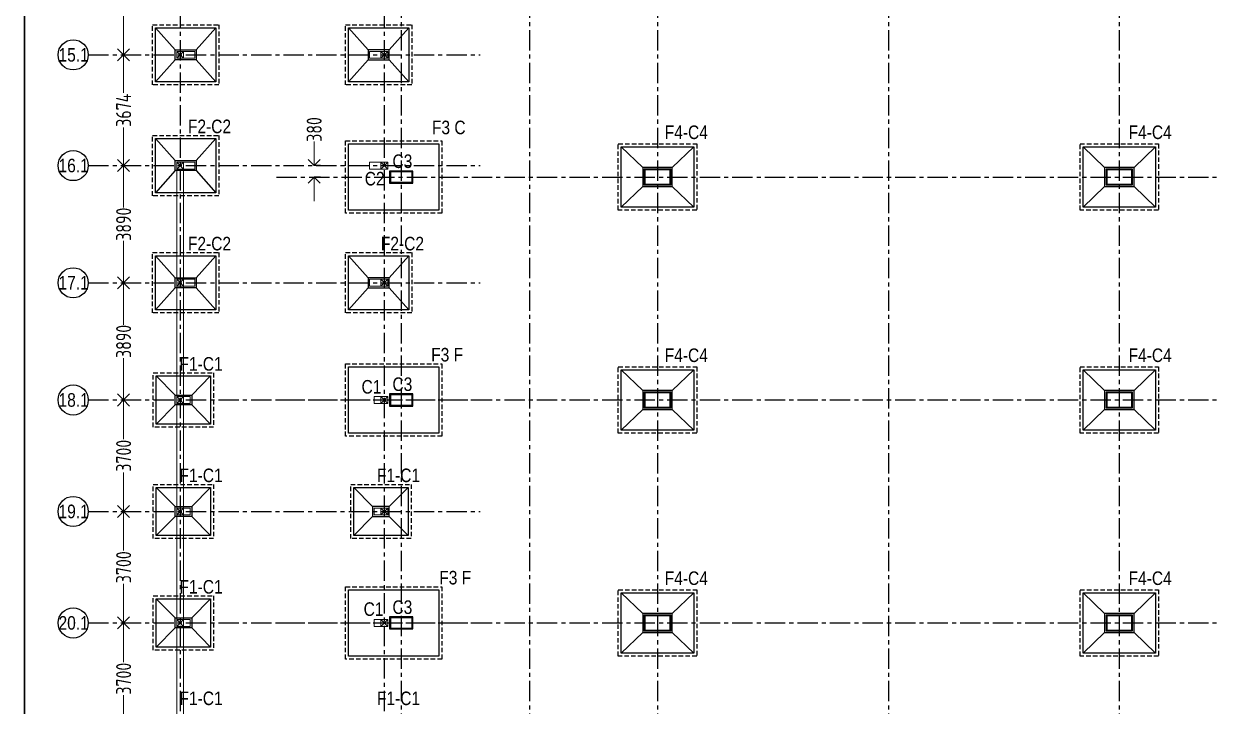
# Model space of a CAD drawing. Header units: inches. Extents: x -605 to 2991212, y -2872845 to 0.
# Drawn here: x 2274360 to 2313689, y -2100513 to -2077858 of the extents above; entities that cross this region are included whole.
import ezdxf
from ezdxf import colors
from ezdxf.entities.mleader import LeaderData, LeaderLine
from ezdxf.math import Vec2, Vec3

# ---------------------------------------------------------------- set-up
doc = ezdxf.new("R2010")
doc.units = ezdxf.units.IN
doc.header["$LTSCALE"] = 600
doc.header["$MEASUREMENT"] = 0
doc.linetypes.add('CENTER', pattern=[2, 1.25, -0.25, 0.25, -0.25])
doc.linetypes.add('DASHED2', pattern=[0.375, 0.25, -0.125])
for name, color, linetype, lineweight in [('PV_MASONRY', 10, 'Continuous', 0), ('PV_TEXT_ROMANS', 7, 'Continuous', 0), ('rDIMension', 1, 'Continuous', 18), ('rRCC 2', 40, 'Continuous', 15), ('rSHEET', 2, 'Continuous', 30)]:
    doc.layers.add(name, color=color, linetype=linetype, lineweight=lineweight)
doc.layers.add('SnT-CENTER2', color=8, linetype='CENTER')
doc.styles.add('DIM', font='geniso.shx', dxfattribs={"width": 0.85})
doc.styles.add('J.P', font='ARIALN.TTF')
doc.styles.add('TEXT3', font='geniso.shx')
doc.dimstyles.new('ST-100', dxfattribs={"dimscale": 100, "dimtxt": 2.5, "dimasz": 2, "dimexe": 0.18, "dimexo": 0.0625, "dimgap": 0.2, "dimtad": 0, "dimdec": 0, "dimzin": 0, "dimdsep": 46, "dimtxsty": 'DIM', "dimblk": 'OPEN90', "dimcen": 0.09, "dimclrd": 256, "dimclrt": 7, "dimadec": 0, "dimazin": 0, "dimtfac": 1, "dimtdec": 0, "dimtofl": 0, "dimtmove": 0, "dimatfit": 3, "dimldrblk": 'OPEN90', "dimfxl": 1, "dimtolj": 1, "dimtzin": 0, "dimlwd": -1, "dimarcsym": 0})

# ---------------------------------------------------------------- blocks, each defined once
blk = doc.blocks.new('_Open90')
at = {"color": 0, "linetype": 'ByBlock', "lineweight": -2}
for p, q in [((0, 0), (-1, 0)), ((-0.5, 0.5), (0, 0)), ((0, 0), (-0.5, -0.5))]:
    blk.add_line(p, q, dxfattribs=at)
blk = doc.blocks.new('*D565')
at = {"layer": 'Defpoints', "color": 0, "linetype": 'ByBlock'}
for p in [(2277675, -2074921), (2277675, -2078892), (2277675, -2078892)]:
    blk.add_point(p, dxfattribs=at)
at = {"layer": 'rDIMension', "color": 0, "linetype": 'ByBlock', "lineweight": -2}
for p, q in [((2277675, -2074921), (2277675, -2074921)), ((2277675, -2078892), (2277675, -2078892))]:
    blk.add_line(p, q, dxfattribs=at)
at = {"layer": 'rDIMension'}
for p, q in [((2277675, -2075321), (2277675, -2076355)), ((2277675, -2078492), (2277675, -2077459))]:
    blk.add_line(p, q, dxfattribs=at)
at = {"layer": 'rDIMension', "linetype": 'ByBlock', "xscale": 400, "yscale": 400, "zscale": 400}
for p, rotation in [((2277675, -2074921), 90), ((2277675, -2078892), 270)]:
    blk.add_blockref('_Open90', p, dxfattribs=dict(at, rotation=rotation))
at = {"layer": 'rDIMension', "color": 7, "linetype": 'ByBlock', "insert": (2277675, -2076907), "char_height": 500, "attachment_point": 5, "rotation": 90, "style": 'DIM'}
blk.add_mtext('\\A1;3972', dxfattribs=at)
blk = doc.blocks.new('*D566')
at = {"layer": 'Defpoints', "color": 0, "linetype": 'ByBlock'}
for p in [(2277675, -2078892), (2277675, -2082567), (2277675, -2082567)]:
    blk.add_point(p, dxfattribs=at)
at = {"layer": 'rDIMension', "color": 0, "linetype": 'ByBlock', "lineweight": -2}
for p, q in [((2277675, -2078892), (2277675, -2078892)), ((2277675, -2082567), (2277675, -2082567))]:
    blk.add_line(p, q, dxfattribs=at)
at = {"layer": 'rDIMension'}
for p, q in [((2277675, -2079292), (2277675, -2080157)), ((2277675, -2082167), (2277675, -2081302))]:
    blk.add_line(p, q, dxfattribs=at)
at = {"layer": 'rDIMension', "linetype": 'ByBlock', "xscale": 400, "yscale": 400, "zscale": 400}
for p, rotation in [((2277675, -2078892), 90), ((2277675, -2082567), 270)]:
    blk.add_blockref('_Open90', p, dxfattribs=dict(at, rotation=rotation))
at = {"layer": 'rDIMension', "color": 7, "linetype": 'ByBlock', "insert": (2277675, -2080730), "char_height": 500, "attachment_point": 5, "rotation": 90, "style": 'DIM'}
blk.add_mtext('\\A1;3674', dxfattribs=at)
blk = doc.blocks.new('*D567')
at = {"layer": 'Defpoints', "color": 0, "linetype": 'ByBlock'}
for p in [(2277675, -2082567), (2277675, -2086457), (2277675, -2086457)]:
    blk.add_point(p, dxfattribs=at)
at = {"layer": 'rDIMension', "color": 0, "linetype": 'ByBlock', "lineweight": -2}
for p, q in [((2277675, -2082567), (2277675, -2082567)), ((2277675, -2086457), (2277675, -2086457))]:
    blk.add_line(p, q, dxfattribs=at)
at = {"layer": 'rDIMension'}
for p, q in [((2277675, -2082967), (2277675, -2083960)), ((2277675, -2086057), (2277675, -2085064))]:
    blk.add_line(p, q, dxfattribs=at)
at = {"layer": 'rDIMension', "linetype": 'ByBlock', "xscale": 400, "yscale": 400, "zscale": 400}
for p, rotation in [((2277675, -2082567), 90), ((2277675, -2086457), 270)]:
    blk.add_blockref('_Open90', p, dxfattribs=dict(at, rotation=rotation))
at = {"layer": 'rDIMension', "color": 7, "linetype": 'ByBlock', "insert": (2277675, -2084512), "char_height": 500, "attachment_point": 5, "rotation": 90, "style": 'DIM'}
blk.add_mtext('\\A1;3890', dxfattribs=at)
blk = doc.blocks.new('*D568')
at = {"layer": 'Defpoints', "color": 0, "linetype": 'ByBlock'}
for p in [(2277675, -2086457), (2277675, -2090347), (2277675, -2090347)]:
    blk.add_point(p, dxfattribs=at)
at = {"layer": 'rDIMension', "color": 0, "linetype": 'ByBlock', "lineweight": -2}
for p, q in [((2277675, -2086457), (2277675, -2086457)), ((2277675, -2090347), (2277675, -2090347))]:
    blk.add_line(p, q, dxfattribs=at)
at = {"layer": 'rDIMension'}
for p, q in [((2277675, -2086857), (2277675, -2087850)), ((2277675, -2089947), (2277675, -2088954))]:
    blk.add_line(p, q, dxfattribs=at)
at = {"layer": 'rDIMension', "linetype": 'ByBlock', "xscale": 400, "yscale": 400, "zscale": 400}
for p, rotation in [((2277675, -2086457), 90), ((2277675, -2090347), 270)]:
    blk.add_blockref('_Open90', p, dxfattribs=dict(at, rotation=rotation))
at = {"layer": 'rDIMension', "color": 7, "linetype": 'ByBlock', "insert": (2277675, -2088402), "char_height": 500, "attachment_point": 5, "rotation": 90, "style": 'DIM'}
blk.add_mtext('\\A1;3890', dxfattribs=at)
blk = doc.blocks.new('*D569')
at = {"layer": 'Defpoints', "color": 0, "linetype": 'ByBlock'}
for p in [(2277675, -2090347), (2277675, -2094047), (2277675, -2094047)]:
    blk.add_point(p, dxfattribs=at)
at = {"layer": 'rDIMension', "color": 0, "linetype": 'ByBlock', "lineweight": -2}
for p, q in [((2277675, -2090347), (2277675, -2090347)), ((2277675, -2094047), (2277675, -2094047))]:
    blk.add_line(p, q, dxfattribs=at)
at = {"layer": 'rDIMension'}
for p, q in [((2277675, -2090747), (2277675, -2091645)), ((2277675, -2093647), (2277675, -2092748))]:
    blk.add_line(p, q, dxfattribs=at)
at = {"layer": 'rDIMension', "linetype": 'ByBlock', "xscale": 400, "yscale": 400, "zscale": 400}
for p, rotation in [((2277675, -2090347), 90), ((2277675, -2094047), 270)]:
    blk.add_blockref('_Open90', p, dxfattribs=dict(at, rotation=rotation))
at = {"layer": 'rDIMension', "color": 7, "linetype": 'ByBlock', "insert": (2277675, -2092197), "char_height": 500, "attachment_point": 5, "rotation": 90, "style": 'DIM'}
blk.add_mtext('\\A1;3700', dxfattribs=at)
blk = doc.blocks.new('*D570')
at = {"layer": 'Defpoints', "color": 0, "linetype": 'ByBlock'}
for p in [(2277675, -2094047), (2277675, -2097747), (2277675, -2097747)]:
    blk.add_point(p, dxfattribs=at)
at = {"layer": 'rDIMension', "color": 0, "linetype": 'ByBlock', "lineweight": -2}
for p, q in [((2277675, -2094047), (2277675, -2094047)), ((2277675, -2097747), (2277675, -2097747))]:
    blk.add_line(p, q, dxfattribs=at)
at = {"layer": 'rDIMension'}
for p, q in [((2277675, -2094447), (2277675, -2095345)), ((2277675, -2097347), (2277675, -2096448))]:
    blk.add_line(p, q, dxfattribs=at)
at = {"layer": 'rDIMension', "linetype": 'ByBlock', "xscale": 400, "yscale": 400, "zscale": 400}
for p, rotation in [((2277675, -2094047), 90), ((2277675, -2097747), 270)]:
    blk.add_blockref('_Open90', p, dxfattribs=dict(at, rotation=rotation))
at = {"layer": 'rDIMension', "color": 7, "linetype": 'ByBlock', "insert": (2277675, -2095897), "char_height": 500, "attachment_point": 5, "rotation": 90, "style": 'DIM'}
blk.add_mtext('\\A1;3700', dxfattribs=at)
blk = doc.blocks.new('*D571')
at = {"layer": 'Defpoints', "color": 0, "linetype": 'ByBlock'}
for p in [(2277675, -2097747), (2277675, -2101447), (2277675, -2101447)]:
    blk.add_point(p, dxfattribs=at)
at = {"layer": 'rDIMension', "color": 0, "linetype": 'ByBlock', "lineweight": -2}
for p, q in [((2277675, -2097747), (2277675, -2097747)), ((2277675, -2101447), (2277675, -2101447))]:
    blk.add_line(p, q, dxfattribs=at)
at = {"layer": 'rDIMension'}
for p, q in [((2277675, -2098147), (2277675, -2099045)), ((2277675, -2101047), (2277675, -2100148))]:
    blk.add_line(p, q, dxfattribs=at)
at = {"layer": 'rDIMension', "linetype": 'ByBlock', "xscale": 400, "yscale": 400, "zscale": 400}
for p, rotation in [((2277675, -2097747), 90), ((2277675, -2101447), 270)]:
    blk.add_blockref('_Open90', p, dxfattribs=dict(at, rotation=rotation))
at = {"layer": 'rDIMension', "color": 7, "linetype": 'ByBlock', "insert": (2277675, -2099597), "char_height": 500, "attachment_point": 5, "rotation": 90, "style": 'DIM'}
blk.add_mtext('\\A1;3700', dxfattribs=at)
blk = doc.blocks.new('*D640')
at = {"layer": 'Defpoints', "color": 0, "linetype": 'ByBlock'}
for p in [(2283996, -2082567), (2284208, -2082567), (2284208, -2082947)]:
    blk.add_point(p, dxfattribs=at)
at = {"layer": 'rDIMension'}
for p, q in [((2283996, -2082167), (2283996, -2081767)), ((2283996, -2082567), (2283996, -2081770)), ((2283996, -2083347), (2283996, -2083747))]:
    blk.add_line(p, q, dxfattribs=at)
at = {"layer": 'rDIMension', "color": 0, "linetype": 'ByBlock', "lineweight": -2}
for p, q in [((2284208, -2082567), (2283996, -2082567)), ((2284208, -2082947), (2283996, -2082947))]:
    blk.add_line(p, q, dxfattribs=at)
at = {"layer": 'rDIMension', "linetype": 'ByBlock', "xscale": 400, "yscale": 400, "zscale": 400}
for p, rotation in [((2283996, -2082567), 270), ((2283996, -2082947), 90)]:
    blk.add_blockref('_Open90', p, dxfattribs=dict(at, rotation=rotation))
at = {"layer": 'rDIMension', "color": 7, "linetype": 'ByBlock', "insert": (2283996, -2081368), "char_height": 500, "attachment_point": 5, "rotation": 90, "style": 'DIM'}
blk.add_mtext('\\A1;380', dxfattribs=at)
blk = doc.blocks.new('_DotBlank')
at = {"color": 0, "linetype": 'ByBlock', "lineweight": -2}
blk.add_line((-0.5, 0), (-1, 0), dxfattribs=at)
blk.add_circle((0, 0), 0.5, dxfattribs=at)

msp = doc.modelspace()

# ---------------------------------------------------------------- linework, layer by layer
at = {"color": 7, "linetype": 'DASHED2'}
for points in [[(2278634.8, -2077892.4), (2280834.8, -2077892.4), (2280834.8, -2079892.4), (2278634.8, -2079892.4)], [(2285034.8, -2077892.4), (2287234.8, -2077892.4), (2287234.8, -2079892.4), (2285034.8, -2079892.4)], [(2278634.8, -2081566.9), (2280834.8, -2081566.9), (2280834.8, -2083566.9), (2278634.8, -2083566.9)], [(2285034.8, -2081746.9), (2288234.8, -2081746.9), (2288234.8, -2084146.9), (2285034.8, -2084146.9)], [(2294084.8, -2081846.9), (2296684.8, -2081846.9), (2296684.8, -2084046.9), (2294084.8, -2084046.9)], [(2309404.8, -2081846.9), (2312004.8, -2081846.9), (2312004.8, -2084046.9), (2309404.8, -2084046.9)], [(2278634.8, -2085456.9), (2280834.8, -2085456.9), (2280834.8, -2087456.9), (2278634.8, -2087456.9)], [(2285034.8, -2085456.9), (2287234.8, -2085456.9), (2287234.8, -2087456.9), (2285034.8, -2087456.9)], [(2285034.8, -2089146.9), (2288234.8, -2089146.9), (2288234.8, -2091546.9), (2285034.8, -2091546.9)], [(2278659.8, -2089446.9), (2280659.8, -2089446.9), (2280659.8, -2091246.9), (2278659.8, -2091246.9)], [(2294084.8, -2089246.9), (2296684.8, -2089246.9), (2296684.8, -2091446.9), (2294084.8, -2091446.9)], [(2309404.8, -2089246.9), (2312004.8, -2089246.9), (2312004.8, -2091446.9), (2309404.8, -2091446.9)], [(2278659.8, -2093146.9), (2280659.8, -2093146.9), (2280659.8, -2094946.9), (2278659.8, -2094946.9)], [(2285209.8, -2093146.9), (2287209.8, -2093146.9), (2287209.8, -2094946.9), (2285209.8, -2094946.9)], [(2285034.8, -2096546.9), (2288234.8, -2096546.9), (2288234.8, -2098946.9), (2285034.8, -2098946.9)], [(2278659.8, -2096846.9), (2280659.8, -2096846.9), (2280659.8, -2098646.9), (2278659.8, -2098646.9)], [(2294084.8, -2096646.9), (2296684.8, -2096646.9), (2296684.8, -2098846.9), (2294084.8, -2098846.9)], [(2309404.8, -2096646.9), (2312004.8, -2096646.9), (2312004.8, -2098846.9), (2309404.8, -2098846.9)]]:
    msp.add_lwpolyline(points, close=True, dxfattribs=at)
at = {"color": 1, "linetype": 'ByBlock'}
for points in [[(2278734.8, -2077992.4), (2280734.8, -2077992.4), (2280734.8, -2079792.4), (2278734.8, -2079792.4)], [(2285134.8, -2077992.4), (2287134.8, -2077992.4), (2287134.8, -2079792.4), (2285134.8, -2079792.4)], [(2279384.8, -2079057.4), (2279384.8, -2078727.4), (2280084.8, -2078727.4), (2280084.8, -2079057.4)], [(2286484.8, -2079057.4), (2286484.8, -2078727.4), (2285784.8, -2078727.4), (2285784.8, -2079057.4)], [(2278734.8, -2081666.9), (2280734.8, -2081666.9), (2280734.8, -2083466.9), (2278734.8, -2083466.9)], [(2285134.8, -2081846.9), (2288134.8, -2081846.9), (2288134.8, -2084046.9), (2285134.8, -2084046.9)], [(2294184.8, -2081946.9), (2296584.8, -2081946.9), (2296584.8, -2083946.9), (2294184.8, -2083946.9)], [(2309504.8, -2081946.9), (2311904.8, -2081946.9), (2311904.8, -2083946.9), (2309504.8, -2083946.9)], [(2279384.8, -2082731.9), (2279384.8, -2082401.9), (2280084.8, -2082401.9), (2280084.8, -2082731.9)], [(2295874.8, -2083259.4), (2295874.8, -2082634.4), (2294894.8, -2082634.4), (2294894.8, -2083259.4)], [(2311194.8, -2083259.4), (2311194.8, -2082634.4), (2310214.8, -2082634.4), (2310214.8, -2083259.4)], [(2278734.8, -2085556.9), (2280734.8, -2085556.9), (2280734.8, -2087356.9), (2278734.8, -2087356.9)], [(2285134.8, -2085556.9), (2287134.8, -2085556.9), (2287134.8, -2087356.9), (2285134.8, -2087356.9)], [(2279384.8, -2086621.9), (2279384.8, -2086291.9), (2280084.8, -2086291.9), (2280084.8, -2086621.9)], [(2286484.8, -2086621.9), (2286484.8, -2086291.9), (2285784.8, -2086291.9), (2285784.8, -2086621.9)], [(2285134.8, -2089246.9), (2288134.8, -2089246.9), (2288134.8, -2091446.9), (2285134.8, -2091446.9)], [(2294184.8, -2089346.9), (2296584.8, -2089346.9), (2296584.8, -2091346.9), (2294184.8, -2091346.9)], [(2309504.8, -2089346.9), (2311904.8, -2089346.9), (2311904.8, -2091346.9), (2309504.8, -2091346.9)], [(2278759.8, -2089546.9), (2280559.8, -2089546.9), (2280559.8, -2091146.9), (2278759.8, -2091146.9)], [(2279384.8, -2090511.9), (2279384.8, -2090181.9), (2279934.8, -2090181.9), (2279934.8, -2090511.9)], [(2295874.8, -2090659.4), (2295874.8, -2090034.4), (2294894.8, -2090034.4), (2294894.8, -2090659.4)], [(2311194.8, -2090659.4), (2311194.8, -2090034.4), (2310214.8, -2090034.4), (2310214.8, -2090659.4)], [(2278759.8, -2093246.9), (2280559.8, -2093246.9), (2280559.8, -2094846.9), (2278759.8, -2094846.9)], [(2285309.8, -2093246.9), (2287109.8, -2093246.9), (2287109.8, -2094846.9), (2285309.8, -2094846.9)], [(2279384.8, -2094211.9), (2279384.8, -2093881.9), (2279934.8, -2093881.9), (2279934.8, -2094211.9)], [(2286484.8, -2094211.9), (2286484.8, -2093881.9), (2285934.8, -2093881.9), (2285934.8, -2094211.9)], [(2278759.8, -2096946.9), (2280559.8, -2096946.9), (2280559.8, -2098546.9), (2278759.8, -2098546.9)], [(2285134.8, -2096646.9), (2288134.8, -2096646.9), (2288134.8, -2098846.9), (2285134.8, -2098846.9)], [(2294184.8, -2096746.9), (2296584.8, -2096746.9), (2296584.8, -2098746.9), (2294184.8, -2098746.9)], [(2309504.8, -2096746.9), (2311904.8, -2096746.9), (2311904.8, -2098746.9), (2309504.8, -2098746.9)], [(2279384.8, -2097911.9), (2279384.8, -2097581.9), (2279934.8, -2097581.9), (2279934.8, -2097911.9)], [(2295874.8, -2098059.4), (2295874.8, -2097434.4), (2294894.8, -2097434.4), (2294894.8, -2098059.4)], [(2311194.8, -2098059.4), (2311194.8, -2097434.4), (2310214.8, -2097434.4), (2310214.8, -2098059.4)]]:
    msp.add_lwpolyline(points, close=True, dxfattribs=at)
for points in [[(2278734.8, -2077992.4), (2279384.8, -2078727.4)], [(2280084.8, -2078727.4), (2280734.8, -2077992.4)], [(2285134.8, -2077992.4), (2285784.8, -2078727.4)], [(2286484.8, -2078727.4), (2287134.8, -2077992.4)], [(2279384.8, -2079057.4), (2278734.8, -2079792.4)], [(2280084.8, -2079057.4), (2280734.8, -2079792.4)], [(2285784.8, -2079057.4), (2285134.8, -2079792.4)], [(2286484.8, -2079057.4), (2287134.8, -2079792.4)], [(2278734.8, -2081666.9), (2279384.8, -2082401.9)], [(2280084.8, -2082401.9), (2280734.8, -2081666.9)], [(2294184.8, -2081946.9), (2294894.8, -2082634.4)], [(2296584.8, -2081946.9), (2295874.8, -2082634.4)], [(2309504.8, -2081946.9), (2310214.8, -2082634.4)], [(2311904.8, -2081946.9), (2311194.8, -2082634.4)], [(2279384.8, -2082731.9), (2278734.8, -2083466.9)], [(2280084.8, -2082731.9), (2280734.8, -2083466.9)], [(2294184.8, -2083946.9), (2294894.8, -2083259.4)], [(2296584.8, -2083946.9), (2295874.8, -2083259.4)], [(2309504.8, -2083946.9), (2310214.8, -2083259.4)], [(2311904.8, -2083946.9), (2311194.8, -2083259.4)], [(2278734.8, -2085556.9), (2279384.8, -2086291.9)], [(2280084.8, -2086291.9), (2280734.8, -2085556.9)], [(2285134.8, -2085556.9), (2285784.8, -2086291.9)], [(2286484.8, -2086291.9), (2287134.8, -2085556.9)], [(2279384.8, -2086621.9), (2278734.8, -2087356.9)], [(2280084.8, -2086621.9), (2280734.8, -2087356.9)], [(2285784.8, -2086621.9), (2285134.8, -2087356.9)], [(2286484.8, -2086621.9), (2287134.8, -2087356.9)], [(2294184.8, -2089346.9), (2294894.8, -2090034.4)], [(2296584.8, -2089346.9), (2295874.8, -2090034.4)], [(2309504.8, -2089346.9), (2310214.8, -2090034.4)], [(2311904.8, -2089346.9), (2311194.8, -2090034.4)], [(2279384.8, -2090181.9), (2278759.8, -2089546.9)], [(2279934.8, -2090181.9), (2280559.8, -2089546.9)], [(2279384.8, -2090511.9), (2278759.8, -2091146.9)], [(2279934.8, -2090511.9), (2280559.8, -2091146.9)], [(2294184.8, -2091346.9), (2294894.8, -2090659.4)], [(2296584.8, -2091346.9), (2295874.8, -2090659.4)], [(2309504.8, -2091346.9), (2310214.8, -2090659.4)], [(2311904.8, -2091346.9), (2311194.8, -2090659.4)], [(2279384.8, -2093881.9), (2278759.8, -2093246.9)], [(2279934.8, -2093881.9), (2280559.8, -2093246.9)], [(2285934.8, -2093881.9), (2285309.8, -2093246.9)], [(2286484.8, -2093881.9), (2287109.8, -2093246.9)], [(2279384.8, -2094211.9), (2278759.8, -2094846.9)], [(2279934.8, -2094211.9), (2280559.8, -2094846.9)], [(2285934.8, -2094211.9), (2285309.8, -2094846.9)], [(2286484.8, -2094211.9), (2287109.8, -2094846.9)], [(2279384.8, -2097581.9), (2278759.8, -2096946.9)], [(2279934.8, -2097581.9), (2280559.8, -2096946.9)], [(2294184.8, -2096746.9), (2294894.8, -2097434.4)], [(2296584.8, -2096746.9), (2295874.8, -2097434.4)], [(2309504.8, -2096746.9), (2310214.8, -2097434.4)], [(2311904.8, -2096746.9), (2311194.8, -2097434.4)], [(2279384.8, -2097911.9), (2278759.8, -2098546.9)], [(2279934.8, -2097911.9), (2280559.8, -2098546.9)], [(2294184.8, -2098746.9), (2294894.8, -2098059.4)], [(2296584.8, -2098746.9), (2295874.8, -2098059.4)], [(2309504.8, -2098746.9), (2310214.8, -2098059.4)], [(2311904.8, -2098746.9), (2311194.8, -2098059.4)]]:
    msp.add_lwpolyline(points, dxfattribs=at)
at = {"color": 6, "linetype": 'ByBlock'}
for points in [[(2287269.8, -2083146.9), (2287269.8, -2082746.9), (2286499.8, -2082746.9), (2286499.8, -2083146.9)], [(2287269.8, -2090546.9), (2287269.8, -2090146.9), (2286499.8, -2090146.9), (2286499.8, -2090546.9)], [(2287269.8, -2097946.9), (2287269.8, -2097546.9), (2286499.8, -2097546.9), (2286499.8, -2097946.9)]]:
    msp.add_lwpolyline(points, close=True, dxfattribs=at)
at = {"color": 3, "linetype": 'ByBlock'}
for points in [[(2287244.8, -2083121.9), (2287244.8, -2082771.9), (2286524.8, -2082771.9), (2286524.8, -2083121.9)], [(2295824.8, -2083209.4), (2295824.8, -2082684.4), (2294944.8, -2082684.4), (2294944.8, -2083209.4)], [(2311144.8, -2083209.4), (2311144.8, -2082684.4), (2310264.8, -2082684.4), (2310264.8, -2083209.4)], [(2287244.8, -2090521.9), (2287244.8, -2090171.9), (2286524.8, -2090171.9), (2286524.8, -2090521.9)], [(2295824.8, -2090609.4), (2295824.8, -2090084.4), (2294944.8, -2090084.4), (2294944.8, -2090609.4)], [(2311144.8, -2090609.4), (2311144.8, -2090084.4), (2310264.8, -2090084.4), (2310264.8, -2090609.4)], [(2287244.8, -2097921.9), (2287244.8, -2097571.9), (2286524.8, -2097571.9), (2286524.8, -2097921.9)], [(2295824.8, -2098009.4), (2295824.8, -2097484.4), (2294944.8, -2097484.4), (2294944.8, -2098009.4)], [(2311144.8, -2098009.4), (2311144.8, -2097484.4), (2310264.8, -2097484.4), (2310264.8, -2098009.4)]]:
    msp.add_lwpolyline(points, close=True, dxfattribs=at)
at = {"color": 2, "linetype": 'ByBlock'}
for points in [[(2295799.8, -2083184.4), (2295799.8, -2082709.4), (2294969.8, -2082709.4), (2294969.8, -2083184.4)], [(2311119.8, -2083184.4), (2311119.8, -2082709.4), (2310289.8, -2082709.4), (2310289.8, -2083184.4)], [(2295799.8, -2090584.4), (2295799.8, -2090109.4), (2294969.8, -2090109.4), (2294969.8, -2090584.4)], [(2311119.8, -2090584.4), (2311119.8, -2090109.4), (2310289.8, -2090109.4), (2310289.8, -2090584.4)], [(2295799.8, -2097984.4), (2295799.8, -2097509.4), (2294969.8, -2097509.4), (2294969.8, -2097984.4)], [(2311119.8, -2097984.4), (2311119.8, -2097509.4), (2310289.8, -2097509.4), (2310289.8, -2097984.4)]]:
    msp.add_lwpolyline(points, close=True, dxfattribs=at)
at = {"color": 1, "linetype": 'ByBlock'}
for centre in [(2276001.6, -2078892.4), (2276001.6, -2082566.9), (2276001.6, -2086456.9), (2276001.6, -2090346.9), (2276001.6, -2094046.9), (2276001.6, -2097746.9)]:
    msp.add_circle(centre, 500.4, dxfattribs=at)
at = {"layer": 'PV_MASONRY', "color": 8}
for points in [[(2341974.8, -2098043.3), (2341974.8, -2112909.3), (2279434.8, -2112909.3), (2279434.8, -2082681.9)], [(2341744.8, -2098043.3), (2341744.8, -2112679.3), (2279664.8, -2112679.3), (2279664.8, -2082681.9)]]:
    msp.add_lwpolyline(points, dxfattribs=at)
at = {"layer": 'rRCC 2', "color": 6}
for p, q in [((2279434.8, -2078777.4), (2279664.8, -2079007.4)), ((2279434.8, -2079007.4), (2279664.8, -2078777.4)), ((2286434.8, -2078777.4), (2286204.8, -2079007.4)), ((2286434.8, -2079007.4), (2286204.8, -2078777.4)), ((2279434.8, -2082451.9), (2279664.8, -2082681.9)), ((2279434.8, -2082681.9), (2279664.8, -2082451.9)), ((2286434.8, -2082451.9), (2286204.8, -2082681.9)), ((2286434.8, -2082681.9), (2286204.8, -2082451.9)), ((2279434.8, -2086341.9), (2279664.8, -2086571.9)), ((2279434.8, -2086571.9), (2279664.8, -2086341.9)), ((2286434.8, -2086341.9), (2286204.8, -2086571.9)), ((2286434.8, -2086571.9), (2286204.8, -2086341.9)), ((2279434.8, -2090231.9), (2279664.8, -2090461.9)), ((2279434.8, -2090461.9), (2279664.8, -2090231.9)), ((2286434.8, -2090231.9), (2286204.8, -2090461.9)), ((2286434.8, -2090461.9), (2286204.8, -2090231.9)), ((2279434.8, -2093931.9), (2279664.8, -2094161.9)), ((2279434.8, -2094161.9), (2279664.8, -2093931.9)), ((2286434.8, -2093931.9), (2286204.8, -2094161.9)), ((2286434.8, -2094161.9), (2286204.8, -2093931.9)), ((2279434.8, -2097631.9), (2279664.8, -2097861.9)), ((2279434.8, -2097861.9), (2279664.8, -2097631.9)), ((2286434.8, -2097631.9), (2286204.8, -2097861.9)), ((2286434.8, -2097861.9), (2286204.8, -2097631.9))]:
    msp.add_line(p, q, dxfattribs=at)
for points in [[(2279434.8, -2079007.4), (2279434.8, -2078777.4), (2280034.8, -2078777.4), (2280034.8, -2079007.4)], [(2279434.8, -2078777.4), (2279664.8, -2078777.4), (2279664.8, -2079007.4), (2279434.8, -2079007.4)], [(2286434.8, -2079007.4), (2286434.8, -2078777.4), (2285834.8, -2078777.4), (2285834.8, -2079007.4)], [(2286434.8, -2078777.4), (2286204.8, -2078777.4), (2286204.8, -2079007.4), (2286434.8, -2079007.4)], [(2279434.8, -2082681.9), (2279434.8, -2082451.9), (2280034.8, -2082451.9), (2280034.8, -2082681.9)], [(2279434.8, -2082451.9), (2279664.8, -2082451.9), (2279664.8, -2082681.9), (2279434.8, -2082681.9)], [(2286434.8, -2082681.9), (2286434.8, -2082451.9), (2285834.8, -2082451.9), (2285834.8, -2082681.9)], [(2286434.8, -2082451.9), (2286204.8, -2082451.9), (2286204.8, -2082681.9), (2286434.8, -2082681.9)], [(2279434.8, -2086571.9), (2279434.8, -2086341.9), (2280034.8, -2086341.9), (2280034.8, -2086571.9)], [(2279434.8, -2086341.9), (2279664.8, -2086341.9), (2279664.8, -2086571.9), (2279434.8, -2086571.9)], [(2286434.8, -2086571.9), (2286434.8, -2086341.9), (2285834.8, -2086341.9), (2285834.8, -2086571.9)], [(2286434.8, -2086341.9), (2286204.8, -2086341.9), (2286204.8, -2086571.9), (2286434.8, -2086571.9)], [(2279434.8, -2090461.9), (2279434.8, -2090231.9), (2279884.8, -2090231.9), (2279884.8, -2090461.9)], [(2279434.8, -2090231.9), (2279664.8, -2090231.9), (2279664.8, -2090461.9), (2279434.8, -2090461.9)], [(2286434.8, -2090461.9), (2286434.8, -2090231.9), (2285984.8, -2090231.9), (2285984.8, -2090461.9)], [(2286434.8, -2090231.9), (2286204.8, -2090231.9), (2286204.8, -2090461.9), (2286434.8, -2090461.9)], [(2279434.8, -2094161.9), (2279434.8, -2093931.9), (2279884.8, -2093931.9), (2279884.8, -2094161.9)], [(2279434.8, -2093931.9), (2279664.8, -2093931.9), (2279664.8, -2094161.9), (2279434.8, -2094161.9)], [(2286434.8, -2094161.9), (2286434.8, -2093931.9), (2285984.8, -2093931.9), (2285984.8, -2094161.9)], [(2286434.8, -2093931.9), (2286204.8, -2093931.9), (2286204.8, -2094161.9), (2286434.8, -2094161.9)], [(2279434.8, -2097861.9), (2279434.8, -2097631.9), (2279884.8, -2097631.9), (2279884.8, -2097861.9)], [(2279434.8, -2097631.9), (2279664.8, -2097631.9), (2279664.8, -2097861.9), (2279434.8, -2097861.9)], [(2286434.8, -2097861.9), (2286434.8, -2097631.9), (2285984.8, -2097631.9), (2285984.8, -2097861.9)], [(2286434.8, -2097631.9), (2286204.8, -2097631.9), (2286204.8, -2097861.9), (2286434.8, -2097861.9)]]:
    msp.add_lwpolyline(points, close=True, dxfattribs=at)
at = {"layer": 'rSHEET'}
msp.add_lwpolyline([(2368374, -2154126.5), (2368374, -2022089.2, 0.4142136), (2367398.4, -2021113.5), (2275367.4, -2021113.5, 0.4142136), (2274391.8, -2022089.2), (2274391.8, -2154126.5, 0.4142136), (2275367.4, -2155102.2), (2367398.4, -2155102.2, 0.4142136)], format="xyb", close=True, dxfattribs=at)
at = {"layer": 'SnT-CENTER2', "color": 6, "ltscale": 0.9}
for p, q in [((2286884.8, -2022992.9), (2286884.8, -2119381)), ((2291134.8, -2022992.9), (2291134.8, -2119381)), ((2295384.8, -2022992.9), (2295384.8, -2119381)), ((2303044.8, -2022992.9), (2303044.8, -2119381)), ((2310704.8, -2022992.9), (2310704.8, -2119381)), ((2282746, -2082946.9), (2349051.4, -2082946.9)), ((2282746, -2090346.9), (2349051.4, -2090346.9)), ((2282746, -2097746.9), (2349051.4, -2097746.9))]:
    msp.add_line(p, q, dxfattribs=at)
at = {"layer": 'SnT-CENTER2', "color": 2, "ltscale": 0.9}
for p, q in [((2279549.8, -2024399.1), (2279549.8, -2117701.2)), ((2286319.8, -2024399.1), (2286319.8, -2117701.2)), ((2276502.1, -2078892.4), (2289503.8, -2078892.4)), ((2276502.1, -2082566.9), (2289503.8, -2082566.9)), ((2276502.1, -2086456.9), (2289503.8, -2086456.9)), ((2276502.1, -2090346.9), (2289503.8, -2090346.9)), ((2276502.1, -2094046.9), (2289503.8, -2094046.9)), ((2276502.1, -2097746.9), (2289503.8, -2097746.9))]:
    msp.add_line(p, q, dxfattribs=at)

# ---------------------------------------------------------------- texts
at = {"layer": 'PV_TEXT_ROMANS', "char_height": 450, "attachment_point": 1, "style": 'J.P'}
for s, insert, width in [('\\pxqc;15.1', (2275551.2, -2078665.5), 931.892), ('\\pxqc;F2-C2', (2280057.3, -2081041.7), 931.892), ('\\pxqc;F3 C', (2286998.7, -2081076.2), 2923.952), ('\\pxqc;F4-C4', (2295874.3, -2081236.7), 931.892), ('\\pxqc;F4-C4', (2311262.1, -2081236.7), 931.892), ('\\pxqc;16.1', (2275551.2, -2082339.9), 931.892), ('\\pxqc;C3', (2285853.7, -2082197.6), 2135.966), ('\\pxqc;C2', (2284933.8, -2082776.4), 2135.966), ('\\pxqc;F2-C2', (2280057.3, -2084931.7), 931.892), ('\\pxqc;F2-C2', (2286457.3, -2084931.7), 931.892), ('\\pxqc;17.1', (2275551.2, -2086229.9), 931.892), ('\\pxqc;F3 F', (2287353.4, -2088618.2), 2106.506), ('\\pxqc;F4-C4', (2295874.3, -2088636.7), 931.892), ('\\pxqc;F4-C4', (2311262.1, -2088636.7), 931.892), ('\\pxqc;F1-C1', (2279777.6, -2088922.9), 931.892), ('\\pxqc;C1', (2284828.2, -2089684.4), 2135.966), ('\\pxqc;C3', (2285853.7, -2089597.6), 2135.966), ('\\pxqc;18.1', (2275551.2, -2090119.9), 931.892), ('\\pxqc;F1-C1', (2279777.6, -2092622.9), 931.892), ('\\pxqc;F1-C1', (2286327.6, -2092622.9), 931.892), ('\\pxqc;19.1', (2275551.2, -2093819.9), 931.892), ('\\pxqc;F3 F', (2287353.4, -2096018.2), 2641.462), ('\\pxqc;F4-C4', (2295874.3, -2096036.7), 931.892), ('\\pxqc;F4-C4', (2311262.1, -2096036.7), 931.892), ('\\pxqc;F1-C1', (2279777.6, -2096322.9), 931.892), ('\\pxqc;C3', (2285853.7, -2096997.6), 2135.966), ('\\pxqc;C1', (2284897.6, -2097061.9), 2135.966), ('\\pxqc;20.1', (2275551.2, -2097519.9), 931.892), ('\\pxqc;F1-C1', (2279777.6, -2100022.9), 931.892), ('\\pxqc;F1-C1', (2286327.6, -2100022.9), 931.892)]:
    msp.add_mtext(s, dxfattribs=dict(at, insert=insert, width=width))

# ---------------------------------------------------------------- dimensions: what is measured, and where the dimension line sits
at = {"layer": 'rDIMension', "color": 1, "linetype": 'ByBlock'}
for base, p1, p2, picture, middle in [((2277674.6774, -2078892.4426), (2277674.6774, -2074920.8983), (2277674.6774, -2078892.4426), '*D565', (2277674.6774, -2076906.6705)), ((2277674.6774, -2082566.8552), (2277674.6774, -2078892.4426), (2277674.6774, -2082566.8552), '*D566', (2277674.6774, -2080729.6489)), ((2277674.7, -2086456.9), (2277674.7, -2082566.9), (2277674.7, -2086456.9), '*D567', (2277674.7, -2084511.9)), ((2277674.7, -2090346.9), (2277674.7, -2086456.9), (2277674.7, -2090346.9), '*D568', (2277674.7, -2088401.9)), ((2277674.7, -2094046.9), (2277674.7, -2090346.9), (2277674.7, -2094046.9), '*D569', (2277674.7, -2092196.9)), ((2277674.7, -2097746.9), (2277674.7, -2094046.9), (2277674.7, -2097746.9), '*D570', (2277674.7, -2095896.9)), ((2277674.7, -2101446.9), (2277674.7, -2097746.9), (2277674.7, -2101446.9), '*D571', (2277674.7, -2099596.9))]:
    dim = msp.add_linear_dim(base=base, p1=p1, p2=p2, angle=90, dimstyle='ST-100', override={"dimtxt": 5, "dimasz": 4, "dimexe": 0, "dimexo": 0, "dimtmove": 1, "dimfxl": 1.25, "dimtfillclr": 256, "dimarcsym": 2}, dxfattribs=at)
    dim.commit()
    dim.dimension.update_dxf_attribs({"geometry": picture, "text_midpoint": middle})
dim = msp.add_linear_dim(base=(2283996.1, -2082566.9), p1=(2284208.2, -2082946.9), p2=(2284208.2, -2082566.9), angle=90, dimstyle='ST-100', override={"dimtxt": 5, "dimasz": 4, "dimexe": 0, "dimexo": 0, "dimblk": 'Open90', "dimtmove": 1, "dimfxl": 1.25, "dimtfillclr": 256, "dimarcsym": 2}, dxfattribs=at)
dim.commit()
dim.dimension.update_dxf_attribs({"geometry": '*D640', "text_midpoint": (2283996.1, -2081367.6), "dimtype": 160})

# ---------------------------------------------------------------- leaders
at = {"layer": 'rRCC 2', "color": 7}
ml = msp.add_multileader_mtext('Standard', dxfattribs=at)
ml.set_content('\\A1;\\W0.85;(a)4-12# ', color=7, style='TEXT3')
ml.set_leader_properties(color=256, linetype='ByLayer', lineweight=-1)
ml.set_arrow_properties(name='DOTBLANK')
ml.build(insert=Vec2(0, 0))
ml.multileader.update_dxf_attribs({"text_top_attachment_type": 0, "text_bottom_attachment_type": 0, "dogleg_length": 7.47, "arrow_head_size": 187.5, "scale": 75})
ctx = ml.context
ctx.base_point, ctx.scale, ctx.char_height, ctx.arrow_head_size, ctx.landing_gap_size, ctx.plane_origin = Vec3(2449102.6, -2386705.8), 75, 250, 187.5, 6.75, Vec3(2444752.6, -2386753.7)
ctx.text_align_type = 2
notes = []
notes.append((ctx, [(0, (0, 0, 0), (0, 0), (1, 0), 1, [])]))
ctx.mtext.insert, ctx.mtext.alignment, ctx.mtext.flow_direction = Vec3(2450129.2, -2386574.5), 3, 5
ml = msp.add_multileader_mtext('Standard', dxfattribs=at)
ml.set_content('\\A1;\\W0.85;(a)4-12# ', color=7, style='TEXT3')
ml.set_leader_properties(color=256, linetype='ByLayer', lineweight=-1)
ml.set_arrow_properties(name='DOTBLANK')
ml.build(insert=Vec2(0, 0))
ml.multileader.update_dxf_attribs({"text_top_attachment_type": 0, "text_bottom_attachment_type": 0, "dogleg_length": 7.47, "arrow_head_size": 187.5, "scale": 75})
ctx = ml.context
ctx.base_point, ctx.scale, ctx.char_height, ctx.arrow_head_size, ctx.landing_gap_size, ctx.plane_origin = Vec3(2474235.5, -2625457.1), 75, 250, 187.5, 6.75, Vec3(2469885.5, -2625505)
ctx.text_align_type = 2
notes.append((ctx, [(0, (0, 0, 0), (0, 0), (1, 0), 1, [])]))
ctx.mtext.insert, ctx.mtext.alignment, ctx.mtext.flow_direction = Vec3(2475262.2, -2625325.8), 3, 5
for ctx, leaders in notes:
    for number, flags, end, landing, length, lines in leaders:
        leader = LeaderData()
        leader.index, (leader.has_last_leader_line, leader.has_dogleg_vector, leader.attachment_direction) = number, flags
        leader.last_leader_point, leader.dogleg_vector, leader.dogleg_length = Vec3(end), Vec3(landing), length
        for number, points, colour, breaks in lines:
            line = LeaderLine()
            line.index, line.vertices, line.color, line.breaks = number, Vec3.list(points), colors.encode_raw_color(colour), breaks
            leader.lines.append(line)
        ctx.leaders.append(leader)

doc.saveas('drawing.dxf')
